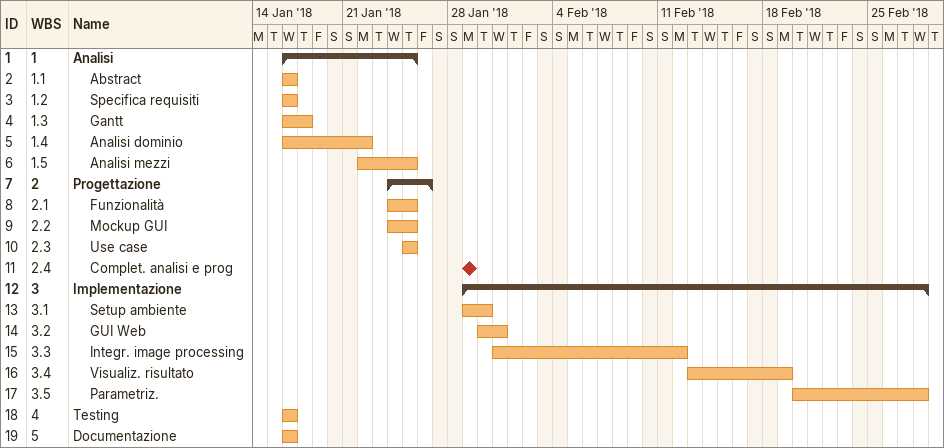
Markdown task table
| ID | WBS | Task | Start | Finish |
|---|---|---|---|---|
| 1 | 1 | **Analisi** | 2018-01-17 | 2018-01-25 |
| 2 | 1.1 | Abstract | 2018-01-17 | 2018-01-17 |
| 3 | 1.2 | Specifica requisiti | 2018-01-17 | 2018-01-17 |
| 4 | 1.3 | Gantt | 2018-01-17 | 2018-01-18 |
| 5 | 1.4 | Analisi dominio | 2018-01-17 | 2018-01-22 |
| 6 | 1.5 | Analisi mezzi | 2018-01-22 | 2018-01-25 |
| 7 | 2 | **Progettazione** | 2018-01-24 | 2018-01-26 |
| 8 | 2.1 | Funzionalità | 2018-01-24 | 2018-01-25 |
| 9 | 2.2 | Mockup GUI | 2018-01-24 | 2018-01-25 |
| 10 | 2.3 | Use case | 2018-01-25 | 2018-01-25 |
| 11 | 2.4 | Complet. analisi e prog (milestone) | 2018-01-29 | 2018-01-29 |
| 12 | 3 | **Implementazione** | 2018-01-29 | 2018-02-28 |
| 13 | 3.1 | Setup ambiente | 2018-01-29 | 2018-01-30 |
| 14 | 3.2 | GUI Web | 2018-01-30 | 2018-01-31 |
| 15 | 3.3 | Integr. image processing | 2018-01-31 | 2018-02-12 |
| 16 | 3.4 | Visualiz. risultato | 2018-02-13 | 2018-02-19 |
| 17 | 3.5 | Parametriz. | 2018-02-20 | 2018-02-28 |
| 18 | 4 | Testing | 2018-01-17 | 2018-01-17 |
| 19 | 5 | Documentazione | 2018-01-17 | 2018-01-17 |
